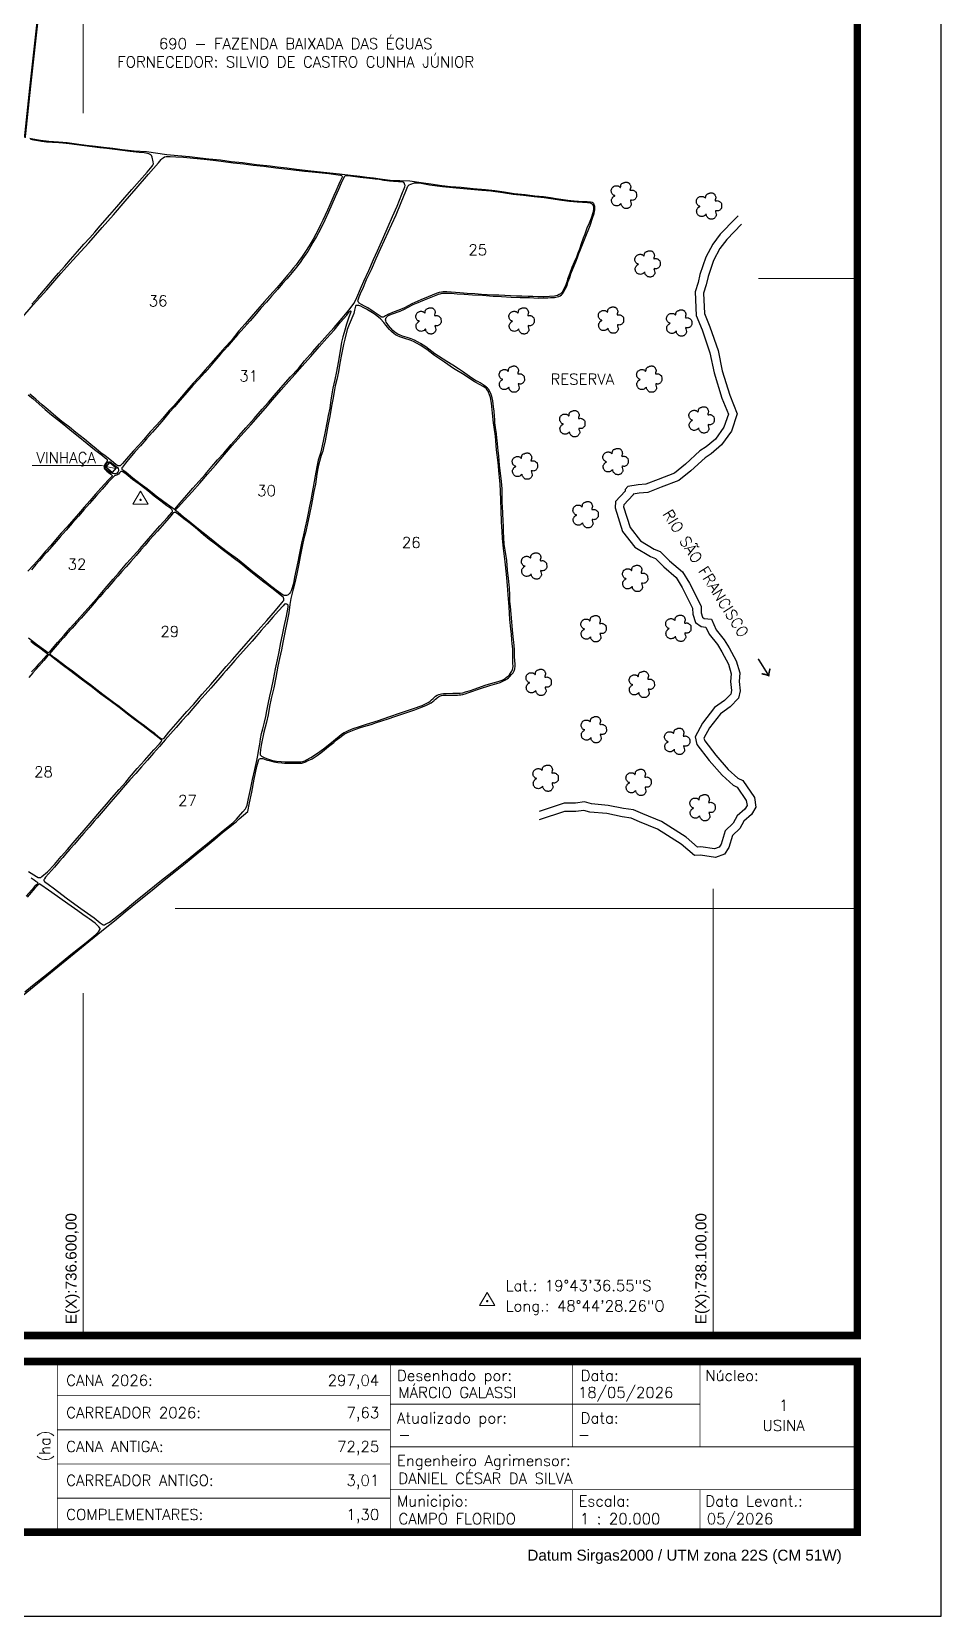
# Model space of a CAD drawing. Extents: x 734443 to 738643, y 7814514 to 7820454.
# Drawn here: x 736477 to 738643, y 7814514 to 7818287 of the extents above; entities that cross this region are included whole.
import ezdxf
from ezdxf.enums import TextEntityAlignment as Align

# ---------------------------------------------------------------- set-up
doc = ezdxf.new("R2010")
doc.units = 0
doc.linetypes.add('CONTINUO', pattern=[0])
doc.linetypes.add('LIN0', pattern=[0])
for name, color, linetype in [('0114000197', 1, 'Continuous'), ('0114000197005', 5, 'Continuous'), ('0114000197006', 5, 'Continuous'), ('0114000197025', 5, 'Continuous'), ('0114000197026', 5, 'Continuous'), ('0114000197027', 5, 'Continuous'), ('0114000197028', 5, 'Continuous'), ('0114000197029', 5, 'Continuous'), ('0114000197030', 5, 'Continuous'), ('0114000197031', 5, 'Continuous'), ('0114000197032', 5, 'Continuous'), ('0114000197033', 5, 'Continuous'), ('0114000197035', 5, 'Continuous'), ('0114000197036', 5, 'Continuous'), ('0114000197037', 5, 'Continuous'), ('_SIMBOLO ARVORE', 118, 'Continuous'), ('CERCA', 7, 'CERCA_TopoEVN'), ("CURSO_D'ÁGUA", 174, 'Continuous'), ('MARGEM', 7, 'CONTINUO'), ('TANQUE VINHACA', 7, 'Continuous'), ('TEXTO', 7, 'Continuous'), ('TEXTO CONFRONTANTES', 7, 'Continuous'), ('TEXTO_NUN_TAL', 7, 'Continuous'), ('TG', 7, 'Continuous')]:
    doc.layers.add(name, color=color, linetype=linetype)
doc.layers.add('MALHA', color=8, linetype='Continuous', lineweight=9)
doc.layers.add('TEXTO_DIVERSOS', color=7, linetype='Continuous', lineweight=5)
doc.styles.add('marcelo', font='arial.ttf')
doc.styles.add('Simplex', font='simplex.shx', dxfattribs={"height": 20})
doc.styles.get("Standard").update_dxf_attribs({"font": 'arial.ttf'})
doc.linetypes.add('CERCA_TopoEVN', pattern='A,0.5,-0.2,["X",Standard,S=0.1,R=0,X=-0.1,Y=-0.05],-0.2', length=0.9)

# ---------------------------------------------------------------- blocks, each defined once
blk = doc.blocks.new('CDCDC')
at = {"layer": 'TG', "color": 94, "linetype": 'CONTINUO'}
blk.add_polyline3d([(738041.3, 7816456.9, 0), (738039.9, 7816455.5, 0), (738038, 7816453.9, 0), (738035.9, 7816452.4, 0), (738033.6, 7816451.7, 0), (738031.3, 7816451.5, 0), (738029.1, 7816451.6, 0), (738027.2, 7816452, 0), (738025.6, 7816452.6, 0), (738024.2, 7816453.5, 0), (738022.8, 7816454.5, 0), (738021.7, 7816455.7, 0), (738020.7, 7816456.9, 0), (738020, 7816458.1, 0), (738019.6, 7816459.4, 0), (738019.3, 7816460.8, 0), (738018.9, 7816462.7, 0), (738018.8, 7816464.7, 0), (738018.9, 7816466.6, 0), (738019.3, 7816468, 0), (738020, 7816469.2, 0), (738020.7, 7816470.2, 0), (738021.3, 7816471.2, 0), (738021.9, 7816472.1, 0), (738022.7, 7816472.9, 0), (738024.2, 7816473.9, 0), (738025.7, 7816474.8, 0), (738026.7, 7816475.6, 0), (738026.2, 7816475.9, 0), (738025.3, 7816476.2, 0), (738024.2, 7816476.4, 0), (738023.3, 7816476.9, 0), (738022.5, 7816477.6, 0), (738021.7, 7816478.5, 0), (738020.6, 7816479.8, 0), (738019.6, 7816481.4, 0), (738018.7, 7816483.1, 0), (738018.3, 7816484.8, 0), (738018.1, 7816486.7, 0), (738018.2, 7816488.6, 0), (738018.8, 7816490.6, 0), (738019.5, 7816492.6, 0), (738020.3, 7816494.3, 0), (738021, 7816495.2, 0), (738021.7, 7816495.8, 0), (738022.5, 7816496.3, 0), (738023.8, 7816497.2, 0), (738025.1, 7816498.1, 0), (738026.6, 7816498.8, 0), (738028, 7816499.1, 0), (738029.5, 7816499.3, 0), (738030.8, 7816499.3, 0), (738032, 7816499.3, 0), (738033.2, 7816499.1, 0), (738034.2, 7816498.9, 0), (738035.1, 7816498.6, 0), (738036, 7816498.2, 0), (738036.9, 7816497.6, 0), (738038, 7816496.5, 0), (738039, 7816495.5, 0), (738039.8, 7816495, 0), (738040.3, 7816496.3, 0), (738040.5, 7816498.1, 0), (738040.7, 7816500, 0), (738040.9, 7816500.8, 0), (738041.1, 7816501.4, 0), (738041.5, 7816502, 0), (738042, 7816503, 0), (738042.8, 7816503.9, 0), (738043.6, 7816504.8, 0), (738044.7, 7816505.3, 0), (738045.8, 7816505.7, 0), (738046.9, 7816506, 0), (738048, 7816506.5, 0), (738049, 7816507, 0), (738050.1, 7816507.4, 0), (738051.3, 7816507.6, 0), (738052.5, 7816507.7, 0), (738053.7, 7816507.7, 0), (738054.9, 7816507.7, 0), (738056, 7816507.5, 0), (738057.1, 7816507.2, 0), (738058.1, 7816506.9, 0), (738059, 7816506.4, 0), (738059.8, 7816505.8, 0), (738060.6, 7816505.2, 0), (738061.3, 7816504.4, 0), (738061.9, 7816503.6, 0), (738062.5, 7816502.5, 0), (738063.2, 7816501.3, 0), (738063.7, 7816500, 0), (738064.1, 7816498.9, 0), (738064.3, 7816497.6, 0), (738064.4, 7816496.1, 0), (738063.7, 7816493.6, 0), (738063, 7816491.1, 0), (738062.7, 7816489.1, 0), (738064, 7816488.7, 0), (738065.8, 7816488.9, 0), (738067.7, 7816489.2, 0), (738069.1, 7816489, 0), (738070.4, 7816488.7, 0), (738071.7, 7816488.2, 0), (738073.1, 7816487.3, 0), (738074.4, 7816486.2, 0), (738075.6, 7816485.2, 0), (738076.4, 7816484.7, 0), (738077.2, 7816484, 0), (738077.7, 7816482.7, 0), (738078.1, 7816479.7, 0), (738078.3, 7816476.3, 0), (738078.3, 7816473.1, 0), (738077.7, 7816471.2, 0), (738076.9, 7816469.8, 0), (738075.9, 7816468.8, 0), (738075, 7816467.6, 0), (738073.9, 7816466.7, 0), (738072.7, 7816465.9, 0), (738071.2, 7816465.3, 0), (738069.5, 7816464.8, 0), (738067.8, 7816464.6, 0), (738066, 7816465, 0), (738064.5, 7816465.3, 0), (738063.5, 7816464.9, 0), (738064, 7816462.3, 0), (738064.9, 7816459.1, 0), (738065.8, 7816455.9, 0), (738065.7, 7816454.3, 0), (738065.3, 7816453.1, 0), (738064.7, 7816452.1, 0), (738063.9, 7816450.8, 0), (738063.1, 7816449.5, 0), (738062.1, 7816448.4, 0), (738061.2, 7816447.5, 0), (738060.3, 7816446.7, 0), (738059.2, 7816446.1, 0), (738057.9, 7816445.6, 0), (738056.6, 7816445.3, 0), (738055.2, 7816445.1, 0), (738053.8, 7816445.1, 0), (738052.4, 7816445.2, 0), (738051.1, 7816445.4, 0), (738050.1, 7816445.5, 0), (738049.1, 7816445.7, 0), (738048.1, 7816446.2, 0), (738046.9, 7816447.2, 0), (738045.7, 7816448.4, 0), (738044.6, 7816449.6, 0), (738043.7, 7816450.6, 0), (738042.9, 7816451.6, 0), (738042.2, 7816452.7, 0), (738041.9, 7816454.4, 0), (738041.7, 7816456, 0), (738041.5, 7816457.4, 0)], dxfattribs=at)

msp = doc.modelspace()

# ---------------------------------------------------------------- linework, layer by layer
at = {"layer": '0114000197', "linetype": 'Continuous', "flags": 128}
msp.add_lwpolyline([(736457, 7815993.6), (736522.3, 7816046.9), (736652, 7816153), (736652, 7816153), (736674.1, 7816170.8), (736700, 7816191.7), (736733.4, 7816218.5), (736764.1, 7816243.7), (736792.9, 7816267.2), (736819.4, 7816288.8), (736843.3, 7816307.9), (736870.7, 7816329.6), (736891.3, 7816346.5), (736913.2, 7816364.7), (736932, 7816380.6), (736953.3, 7816397.5), (736964.8, 7816406.7), (736971.7, 7816413), (736992.1, 7816430.6), (736996.1, 7816451.4), (737001.3, 7816476.6), (737007.3, 7816507.6), (737013.6, 7816537.7), (737018.3, 7816554.7), (737019.5, 7816556.4), (737022.4, 7816557.1), (737027.6, 7816556.6), (737035.8, 7816554), (737045.8, 7816551.2), (737054.1, 7816549.2), (737063.4, 7816547.5), (737072.6, 7816546.5), (737079.5, 7816545.9), (737089.2, 7816545.8), (737101.4, 7816545.8), (737110.7, 7816545.5), (737116.8, 7816545.5), (737120.8, 7816546.1), (737125.6, 7816547.1), (737130.2, 7816548.9), (737136, 7816551.8), (737144.8, 7816556.4), (737156.8, 7816564.4), (737165.6, 7816570.6), (737174.6, 7816577.5), (737184.4, 7816585.4), (737196.7, 7816595.2), (737202.7, 7816600.3), (737211, 7816606.6), (737218.4, 7816612.6), (737221.4, 7816614.8), (737222.3, 7816615.4), (737223, 7816615.9), (737224.4, 7816616.7), (737226, 7816617.5), (737229.4, 7816619), (737237, 7816621.9), (737249.3, 7816626.6), (737260.3, 7816630.7), (737268, 7816633), (737277.3, 7816635.4), (737286, 7816638.1), (737298.1, 7816642.4), (737311.4, 7816646.8), (737325.9, 7816651.7), (737342, 7816657.2), (737356.2, 7816661.7), (737373.2, 7816667.3), (737389.3, 7816673.1), (737401.6, 7816677.4), (737415.8, 7816683.2), (737428.8, 7816689.7), (737432.7, 7816692.6), (737435.2, 7816694.5), (737439.3, 7816698.2), (737442.1, 7816700.5), (737443.9, 7816702.1), (737445.8, 7816703.5), (737448.2, 7816705), (737450.6, 7816706.3), (737453.2, 7816707.2), (737456.1, 7816707.6), (737461.1, 7816707.9), (737465.9, 7816708.1), (737473.9, 7816707.9), (737483.3, 7816707.8), (737487.7, 7816707.8), (737491.2, 7816708), (737495.4, 7816708.2), (737499.4, 7816708.7), (737503.9, 7816709.6), (737509.4, 7816711.1), (737518.3, 7816713.7), (737545.7, 7816723.7), (737568.6, 7816730.9), (737584.7, 7816735.4), (737592.8, 7816738), (737598, 7816739.9), (737601.2, 7816741.6), (737604, 7816743.2), (737606.5, 7816744.7), (737609.2, 7816746.6), (737612.6, 7816749.2), (737615.8, 7816752.2), (737620, 7816757), (737623.5, 7816761.3), (737625.2, 7816764), (737626.3, 7816766), (737627.2, 7816768.4), (737627.8, 7816770.5), (737628.2, 7816772.3), (737628.3, 7816774.8), (737628.3, 7816781.3), (737627.4, 7816799.3), (737627.3, 7816815.8), (737626, 7816825.9), (737625.2, 7816834.2), (737623.7, 7816846.9), (737622, 7816863.6), (737620.6, 7816882.5), (737619.1, 7816900.9), (737617.8, 7816918.6), (737616.3, 7816931.1), (737615.8, 7816945.3), (737614.8, 7816963.5), (737612.8, 7816985.3), (737610.7, 7817005.1), (737608.6, 7817028.5), (737605.6, 7817048.1), (737602.8, 7817067.2), (737601.3, 7817083.1), (737600.8, 7817097.2), (737600.5, 7817110), (737600.4, 7817123.1), (737599.5, 7817140), (737598.3, 7817157.9), (737598, 7817165.6), (737597.5, 7817180.9), (737597.3, 7817199.3), (737596.8, 7817207.6), (737595.8, 7817217.4), (737593.6, 7817235.7), (737591.6, 7817255.7), (737589.7, 7817277.2), (737587.4, 7817296.3), (737586.3, 7817307.5), (737585.3, 7817320.6), (737584.4, 7817330.1), (737583.6, 7817335.9), (737582, 7817345.3), (737580.6, 7817355.8), (737580.1, 7817363.8), (737579.5, 7817372.2), (737578.5, 7817383.6), (737577, 7817394.1), (737575.1, 7817408.2), (737573.5, 7817415.8), (737572.1, 7817421.6), (737570.4, 7817426.4), (737568.4, 7817431), (737567.1, 7817433.1), (737566, 7817435.3), (737565, 7817436.7), (737563.8, 7817437.9), (737562.5, 7817439.3), (737561.1, 7817440.5), (737559.6, 7817441.6), (737555.2, 7817445), (737550.4, 7817448.1), (737545.4, 7817451.4), (737539.6, 7817454.5), (737536.9, 7817455.7), (737525.7, 7817462.4), (737514.1, 7817470.2), (737503.5, 7817478.2), (737493.4, 7817485), (737479.9, 7817493.3), (737465.8, 7817502.2), (737437.3, 7817520.4), (737415.8, 7817537), (737409.4, 7817541.2), (737403.4, 7817545), (737395.9, 7817548.8), (737388.8, 7817552.7), (737380.8, 7817556.1), (737371.2, 7817559.4), (737360.5, 7817562.9), (737353.2, 7817565.4), (737349.9, 7817566.7), (737346.8, 7817568.7), (737342.1, 7817571.8), (737337.4, 7817575.8), (737332.4, 7817581.4), (737327, 7817588.2), (737323.6, 7817592.6), (737321.6, 7817595.8), (737320.3, 7817598.9), (737319.8, 7817601.6), (737320.4, 7817603.6), (737321, 7817605.5), (737321.9, 7817607), (737323.4, 7817608.9), (737325.5, 7817610.6), (737328.7, 7817612.3), (737334.5, 7817614.9), (737354.5, 7817622.3), (737364.7, 7817626.7), (737374.1, 7817631.5), (737386.1, 7817637.6), (737397.7, 7817642.6), (737412.9, 7817648.8), (737428.8, 7817655.6), (737440.3, 7817660.4), (737446.1, 7817662.5), (737450, 7817663.6), (737455, 7817664.6), (737458.4, 7817665), (737462.1, 7817665.2), (737467.8, 7817665), (737476.4, 7817664.6), (737490.6, 7817663.5), (737506.8, 7817662.2), (737527.4, 7817660.9), (737551.2, 7817659.8), (737576.4, 7817658.1), (737595.9, 7817657), (737619, 7817655.6), (737640.3, 7817654.9), (737662.9, 7817654.3), (737683.4, 7817653.3), (737695.2, 7817653.7), (737701, 7817653.9), (737706.6, 7817654.1), (737712.6, 7817654.4), (737722.5, 7817654.8), (737725.6, 7817655.2), (737729, 7817656), (737732.6, 7817657.2), (737735.6, 7817658.7), (737739.2, 7817661.2), (737741.5, 7817663.7), (737744, 7817667.3), (737748, 7817674.3), (737752.1, 7817683.1), (737755.2, 7817692.4), (737758.5, 7817702.1), (737761.5, 7817711), (737764.9, 7817720.1), (737769.4, 7817729.9), (737773.1, 7817739.7), (737776.8, 7817749.9), (737780.4, 7817759.3), (737782.9, 7817765.2), (737795.3, 7817796.8), (737807, 7817825.7), (737813.4, 7817845.6), (737816.4, 7817854.7), (737817.2, 7817859.3), (737818, 7817863.1), (737818.5, 7817867.7), (737818.3, 7817871.2), (737817.7, 7817874), (737816.7, 7817876.5), (737815.3, 7817878.5), (737814, 7817879.9), (737812.7, 7817880.7), (737808, 7817881.5), (737800, 7817882.3), (737789.9, 7817882.5), (737769.1, 7817884.3), (737753.9, 7817885.6), (737726, 7817889.4), (737712.8, 7817891.9), (737696.1, 7817893.9), (737675.8, 7817895.7), (737652.6, 7817898.8), (737626.5, 7817901.6), (737602.5, 7817905.5), (737579.9, 7817908.6), (737558.3, 7817911), (737528.7, 7817913.5), (737500.1, 7817916.2), (737474.6, 7817918.4), (737453.6, 7817920.6), (737427.9, 7817924.4), (737404.9, 7817927.6), (737377.8, 7817931.2), (737331.2, 7817933.3), (737306.8, 7817936.7), (737291.1, 7817938.8), (737275.6, 7817940.3), (737258.6, 7817942.5), (737236.1, 7817945.4), (737210.3, 7817948.1), (737179.9, 7817951.6), (737141.7, 7817955.5), (737107.6, 7817959.6), (737084.6, 7817962.2), (737061.6, 7817965.1), (737044.8, 7817966.9), (737012.4, 7817970.8), (736979.3, 7817975.1), (736952.2, 7817978), (736926.7, 7817981.2), (736899.3, 7817984), (736878.5, 7817986.5), (736853.3, 7817989.3), (736825.1, 7817992.1), (736798.7, 7817994.4), (736750.4, 7818001.1), (736721.3, 7818003.4), (736693, 7818006.4), (736670.5, 7818009.2), (736648.3, 7818012.1), (736629.4, 7818014.2), (736607.1, 7818016.8), (736584.1, 7818019.7), (736562.1, 7818022.5), (736541.2, 7818024.6), (736517.7, 7818026.3), (736497.9, 7818028.3), (736480.2, 7818031.3), (736473, 7818033.1)], dxfattribs=at)
at = {"layer": '0114000197005', "linetype": 'CONTINUO'}
msp.add_lwpolyline([(736464.4, 7816229), (736482.9, 7816250.5), (736487.5, 7816255), (736492.8, 7816260.4), (736490, 7816262.4), (736486.9, 7816263.7), (736482.8, 7816267.4), (736476.3, 7816272.3)], dxfattribs=at)
at = {"layer": '0114000197006', "linetype": 'CONTINUO'}
msp.add_lwpolyline([(736461, 7816001.4), (736479.1, 7816016.2), (736516.1, 7816046.2), (736552.5, 7816075.5), (736570.7, 7816090), (736607.3, 7816119), (736629.8, 7816138.1), (736636.4, 7816144.4), (736640.5, 7816150.6), (736640.1, 7816152.1), (736637.3, 7816156.5), (736628.2, 7816164.6), (736613.9, 7816175), (736609.3, 7816178.4), (736599.3, 7816185.6), (736587.2, 7816194.1), (736571.2, 7816205.5), (736549.6, 7816220.6), (736538.8, 7816228.2), (736517.1, 7816243.7), (736498.8, 7816256.2), (736495.3, 7816258.7), (736489.6, 7816252.9), (736485.1, 7816248.4), (736466.7, 7816227.1)], dxfattribs=at)
at = {"layer": '0114000197025'}
msp.add_lwpolyline([(737265.5, 7817675.4), (737274.5, 7817697.2), (737286.1, 7817721.5), (737297.7, 7817747.3), (737308.5, 7817771.7), (737334.9, 7817829.1), (737344.9, 7817851.8), (737356.9, 7817881), (737368.4, 7817908.1), (737373.1, 7817919.6), (737375.9, 7817922.8), (737380.5, 7817924.8), (737388.8, 7817927.4), (737392.5, 7817927.8), (737401.1, 7817927.3), (737424.8, 7817923.1), (737455.7, 7817918.6), (737487.9, 7817915.7), (737514.2, 7817913.4), (737549.6, 7817910.5), (737570.3, 7817908.5), (737598.9, 7817904.9), (737623.8, 7817900.9), (737648.5, 7817898), (737673.9, 7817895), (737698, 7817892.3), (737713.4, 7817890.4), (737740.1, 7817886.3), (737758, 7817883.7), (737776.3, 7817882.2), (737800.8, 7817880.8), (737807.2, 7817879.9), (737810.3, 7817878.2), (737812.5, 7817876), (737814, 7817873.7), (737815, 7817869.7), (737815, 7817864.5), (737813.8, 7817856.3), (737809.3, 7817843.2), (737804.9, 7817831.6), (737799.5, 7817819.5), (737794.7, 7817805.6), (737790.7, 7817795.8), (737786.4, 7817784.5), (737781.6, 7817769.5), (737777.9, 7817760.4), (737774.6, 7817750.7), (737769.3, 7817739), (737763.4, 7817725.9), (737758.5, 7817712.2), (737753.5, 7817698.6), (737751.9, 7817691.9), (737750.9, 7817689.6), (737748.9, 7817684.7), (737746.2, 7817678.5), (737742.4, 7817670.6), (737740.7, 7817667.5), (737738.5, 7817665), (737736.8, 7817663.6), (737733.4, 7817661.5), (737729.7, 7817659.6), (737725.8, 7817658.3), (737722.3, 7817657.7), (737710.4, 7817657), (737696.5, 7817656.5), (737682.5, 7817656.3), (737670.4, 7817656.8), (737659.5, 7817657.1), (737644.4, 7817657.6), (737632, 7817657.9), (737617.8, 7817658.3), (737604.3, 7817659.1), (737590, 7817659.9), (737576.9, 7817660.5), (737562.1, 7817661.2), (737548.4, 7817662.1), (737532.8, 7817663), (737514.1, 7817664.2), (737497.2, 7817665.6), (737476.3, 7817667.5), (737465.6, 7817668.3), (737460.8, 7817668.2), (737456.9, 7817667.9), (737453, 7817667.5), (737448, 7817666.3), (737440.6, 7817664), (737421.5, 7817656.2), (737403.9, 7817648.9), (737382.3, 7817639.4), (737364.9, 7817630.2), (737351.5, 7817624.2), (737340.4, 7817620.3), (737325, 7817614.2), (737319.5, 7817611.1), (737317.1, 7817609.3), (737315.9, 7817608.3), (737314.2, 7817607.7), (737312.8, 7817607.7), (737311, 7817608), (737309.8, 7817608.4), (737304.9, 7817611.4), (737293.2, 7817619.4), (737285.2, 7817624.9), (737277.4, 7817629.6), (737269.6, 7817633.6), (737262.3, 7817637.8), (737257.5, 7817640.9), (737256.1, 7817642.5), (737254.9, 7817644.5), (737254.5, 7817645.7), (737254.2, 7817647.4), (737254.5, 7817649.4), (737257, 7817656.2), (737262.1, 7817668.1)], close=True, dxfattribs=at)
at = {"layer": '0114000197026'}
msp.add_lwpolyline([(737036.5, 7816643.8), (737030.3, 7816619.4), (737024.8, 7816592.6), (737022.2, 7816578), (737021.4, 7816569), (737021.6, 7816565.7), (737022.7, 7816564), (737024.6, 7816562.4), (737029.2, 7816559.9), (737036.8, 7816556.8), (737051, 7816552.3), (737060.5, 7816550.5), (737071, 7816549.5), (737081.1, 7816549.1), (737094.4, 7816549), (737111.2, 7816548.7), (737118.3, 7816549.2), (737122.7, 7816550.1), (737127.5, 7816551.7), (737131.8, 7816553.4), (737142, 7816559), (737157.8, 7816569.4), (737172.2, 7816579.9), (737187, 7816591.5), (737200.7, 7816602.7), (737209.1, 7816610.1), (737214, 7816613.9), (737217.1, 7816616.4), (737221.3, 7816618.8), (737225.6, 7816620.8), (737232, 7816623.5), (737243, 7816628.3), (737257.8, 7816633.5), (737274.4, 7816638.7), (737303.3, 7816647.4), (737327.4, 7816656), (737355.6, 7816665.5), (737386.9, 7816675.7), (737407.1, 7816683), (737418.6, 7816688.4), (737422.8, 7816691.3), (737426, 7816693.8), (737429.1, 7816696.3), (737433.2, 7816700), (737436.3, 7816703.3), (737438.9, 7816705.6), (737442.8, 7816707.9), (737447.1, 7816709.6), (737452.8, 7816710.8), (737457.9, 7816711.5), (737464.7, 7816711.9), (737480.2, 7816712.4), (737490.8, 7816712.2), (737498, 7816712.6), (737503.9, 7816713.5), (737510.5, 7816715.5), (737522.6, 7816719.1), (737540.1, 7816725.2), (737559.6, 7816732.2), (737579.4, 7816737.7), (737590.6, 7816740.9), (737597.3, 7816743.4), (737601.2, 7816745.3), (737605.1, 7816747.8), (737608.3, 7816750.2), (737611.8, 7816753.2), (737614.9, 7816756.2), (737617.7, 7816760.1), (737620.8, 7816765.2), (737622.5, 7816768.7), (737623.3, 7816772), (737623.5, 7816776.1), (737623.3, 7816783.8), (737623.4, 7816796.3), (737623.3, 7816806.5), (737622.8, 7816818.4), (737621.6, 7816830), (737620.8, 7816839.1), (737619.8, 7816851.9), (737618.5, 7816865.7), (737616.2, 7816887.9), (737614.1, 7816917.7), (737611.6, 7816946.8), (737610.7, 7816969.2), (737607.8, 7816995.9), (737605, 7817025.3), (737600.7, 7817057.3), (737598.2, 7817080.4), (737597.4, 7817097.1), (737596.4, 7817120.4), (737595, 7817148.1), (737594.5, 7817172), (737593.9, 7817193.2), (737592.9, 7817209.9), (737590.5, 7817233.6), (737587.8, 7817261.8), (737584.5, 7817291.5), (737581.9, 7817324.7), (737577, 7817356.3), (737574.7, 7817379.5), (737572.2, 7817402.8), (737569.6, 7817416.7), (737567.6, 7817422.6), (737565, 7817428.9), (737563.3, 7817432.7), (737560, 7817436.8), (737556.3, 7817440.1), (737552.5, 7817442.8), (737543.5, 7817447.5), (737529.7, 7817455.2), (737507.1, 7817470.4), (737481.8, 7817485.7), (737460, 7817500.7), (737436.5, 7817516.8), (737418.3, 7817530.6), (737402.6, 7817540.7), (737393.4, 7817546), (737386.3, 7817549.9), (737378.6, 7817552.6), (737368.2, 7817555.9), (737353.9, 7817560.9), (737346.7, 7817563.9), (737343.6, 7817565.9), (737339.4, 7817568.8), (737334.9, 7817572.8), (737329.1, 7817578.7), (737320.6, 7817589), (737316, 7817595.4), (737308.3, 7817603.4), (737302.8, 7817607.6), (737295.7, 7817613), (737288.8, 7817617.8), (737281.1, 7817622.8), (737274.5, 7817627), (737266.6, 7817631.1), (737261, 7817633.7), (737256.5, 7817635.2), (737253.5, 7817635.8), (737251.2, 7817635.7), (737249.3, 7817635.2), (737248.1, 7817634.2), (737245.9, 7817624.5), (737244.5, 7817616.6), (737233.1, 7817590), (737228.8, 7817578.6), (737222.6, 7817555.7), (737219.5, 7817542.7), (737215.3, 7817518.7), (737211.4, 7817498), (737207.6, 7817477.6), (737203.7, 7817459.2), (737199.9, 7817444.4), (737197.3, 7817429.7), (737194.3, 7817411.8), (737191.5, 7817395.5), (737187, 7817371.5), (737183.1, 7817352.8), (737179.2, 7817330.4), (737175.9, 7817313.2), (737172.4, 7817296.8), (737170.5, 7817289), (737167, 7817278.4), (737162.7, 7817264.3), (737160.4, 7817255.1), (737158.7, 7817247.6), (737156.7, 7817234), (737153, 7817210.5), (737149.5, 7817192.4), (737143.7, 7817161.4), (737138.2, 7817134.7), (737134.3, 7817116.6), (737129.8, 7817097.6), (737125.6, 7817080.5), (737121.5, 7817061.7), (737117, 7817038.1), (737113.6, 7817020.4), (737108.5, 7816996.6), (737104, 7816975.2), (737100.3, 7816959.9), (737094.5, 7816937.6), (737092.1, 7816923.6), (737089.3, 7816903.7), (737085.1, 7816879.7), (737080.1, 7816857.1), (737075.5, 7816833.5), (737071.8, 7816815.8), (737067.5, 7816795), (737063.5, 7816776.4), (737058.3, 7816749.7), (737053.7, 7816725.3), (737047.9, 7816700.1), (737043.7, 7816680.7), (737040.2, 7816661.2)], close=True, dxfattribs=at)
at = {"layer": '0114000197027'}
msp.add_lwpolyline([(736528.1, 7816248.9), (736562.4, 7816223), (736594.5, 7816199.8), (736626.1, 7816177.5), (736640.1, 7816165.9), (736644.7, 7816162.5), (736647.4, 7816161), (736650.7, 7816161.2), (736653.2, 7816162.2), (736662.5, 7816167.4), (736672.5, 7816174.8), (736695.3, 7816192.5), (736724.5, 7816217), (736753.4, 7816240.4), (736786.3, 7816266.9), (736817.8, 7816292), (736854.5, 7816321.4), (736877.2, 7816339.8), (736900.6, 7816358.8), (736928.7, 7816381.6), (736956.7, 7816404.9), (736964.7, 7816412.1), (736969.9, 7816418), (736980.4, 7816430.1), (736986.1, 7816437), (736987.4, 7816438.6), (736988.3, 7816440.5), (736990.2, 7816446.2), (736993.6, 7816461.5), (736998.2, 7816483.3), (737003.1, 7816507.3), (737008.8, 7816530.5), (737013.5, 7816552.5), (737015.6, 7816563.7), (737017.5, 7816574.3), (737020.6, 7816591.2), (737022.4, 7816604), (737024.8, 7816616.3), (737027.7, 7816627.8), (737031.4, 7816643.6), (737035.1, 7816657.2), (737037.2, 7816670.5), (737041.1, 7816690.2), (737044.5, 7816705.1), (737048.1, 7816722), (737053, 7816745.1), (737058, 7816770.5), (737062.7, 7816792), (737066.6, 7816811), (737070.9, 7816833.4), (737074.5, 7816851.5), (737078.8, 7816870.9), (737084, 7816896), (737088.1, 7816917.3), (737088.3, 7816920.4), (737088.1, 7816921.8), (737087.6, 7816922.9), (737086.6, 7816923.9), (737084.9, 7816924.4), (737084.1, 7816924.7), (737082.3, 7816924.9), (737080.6, 7816924.5), (737079.2, 7816924.1), (737075.8, 7816920.5), (737065.2, 7816908.6), (737051.4, 7816893.2), (737038.1, 7816877.8), (737024, 7816861.8), (737011.6, 7816847.6), (737002.1, 7816836.5), (736988.6, 7816821.4), (736974, 7816804.4), (736961.3, 7816790), (736951.3, 7816778.8), (736940.5, 7816766.5), (736934.1, 7816759.4), (736925.4, 7816749.4), (736914.9, 7816737.4), (736903.9, 7816724.6), (736890.2, 7816709.1), (736876, 7816693.1), (736860.7, 7816675.7), (736848.2, 7816661.2), (736835.2, 7816646.5), (736821.3, 7816630.6), (736807.9, 7816615.8), (736795.1, 7816601.1), (736781.5, 7816585.8), (736767.1, 7816569.5), (736752.8, 7816553), (736739, 7816537.4), (736724.9, 7816521.4), (736711.2, 7816505.9), (736695.4, 7816487.7), (736682.2, 7816472.7), (736665.8, 7816454), (736652, 7816438), (736633.4, 7816415.7), (736626.1, 7816407.6), (736614, 7816393.7), (736601.5, 7816378.9), (736590.5, 7816366.1), (736579.2, 7816352.8), (736568.3, 7816340.8), (736558.1, 7816328.8), (736551.1, 7816320.9), (736543.6, 7816312.2), (736531.5, 7816298.2), (736517.3, 7816282), (736510.2, 7816274.1), (736507.7, 7816270.8), (736507, 7816269.2), (736506.4, 7816267.9), (736506.4, 7816266.9), (736506.7, 7816265.1), (736507.9, 7816264), (736519.6, 7816255)], close=True, dxfattribs=at)
at = {"layer": '0114000197028'}
msp.add_lwpolyline([(736469.6, 7816287.9), (736488.9, 7816275.6), (736492.9, 7816273.9), (736494.8, 7816273.4), (736496.9, 7816273.3), (736498.8, 7816273.7), (736501.5, 7816275.6), (736514.8, 7816287.3), (736531.6, 7816304.9), (736547.3, 7816323.2), (736562.3, 7816340.6), (736580.8, 7816361.8), (736602.6, 7816386.5), (736621.2, 7816408.6), (736639.9, 7816430), (736655.1, 7816448.2), (736668.2, 7816463.3), (736685.7, 7816483), (736701.3, 7816500.6), (736710.5, 7816512), (736728.2, 7816533.4), (736745.6, 7816552.3), (736768.2, 7816577.2), (736781.5, 7816591.7), (736785.3, 7816596.4), (736787, 7816599.4), (736786.5, 7816600.6), (736785.5, 7816601.7), (736776.8, 7816608.3), (736759.8, 7816621.3), (736739.2, 7816637), (736718.7, 7816652.3), (736701.7, 7816665.6), (736685.7, 7816678.1), (736664.5, 7816694), (736641.9, 7816710.5), (736618.8, 7816728.4), (736594.8, 7816746), (736567.8, 7816766.6), (736549.9, 7816780.2), (736528.6, 7816796.6), (736524.2, 7816799.8), (736519.3, 7816803.6), (736518.4, 7816803.7), (736517, 7816803.6), (736515.4, 7816802.4), (736505.9, 7816790.1), (736493.9, 7816776.4), (736479.8, 7816760.6), (736470.1, 7816749.5)], dxfattribs=at)
at = {"layer": '0114000197029'}
msp.add_lwpolyline([(736547.4, 7816785.9), (736561, 7816775.3), (736574.1, 7816765.6), (736588.4, 7816754.6), (736602.7, 7816743.6), (736617.1, 7816732.8), (736632.2, 7816721), (736646.3, 7816710.2), (736659.6, 7816700.6), (736672, 7816691.2), (736685.3, 7816681.3), (736702.6, 7816668.3), (736719.2, 7816655.2), (736732.4, 7816645.3), (736745.6, 7816635.3), (736757.6, 7816626.1), (736768.6, 7816617.7), (736779.4, 7816608.9), (736785.8, 7816604.3), (736787.3, 7816603.7), (736788.8, 7816603.7), (736789.9, 7816604.1), (736792.4, 7816605.7), (736803.9, 7816619.3), (736826.3, 7816644.9), (736847, 7816669), (736862.2, 7816685.9), (736883.5, 7816710.2), (736903.8, 7816733.4), (736923.3, 7816755.6), (736940.5, 7816775.6), (736955.4, 7816792.7), (736972.4, 7816812.1), (736988.1, 7816829.9), (737004.9, 7816849), (737022.7, 7816869.4), (737037.3, 7816885.9), (737057.7, 7816909.1), (737069.3, 7816922.6), (737073.9, 7816928.1), (737076, 7816931.2), (737077.4, 7816933.2), (737077.9, 7816934.8), (737077.7, 7816936.9), (737077.1, 7816939.3), (737076.8, 7816940.4), (737075.9, 7816941.4), (737072.8, 7816943.8), (737056.1, 7816956.7), (737038.5, 7816970.1), (737026.6, 7816979.1), (737014.8, 7816988.5), (737002.8, 7816998.4), (736990.1, 7817008.9), (736975.1, 7817021.4), (736960.5, 7817032.7), (736943.5, 7817045.1), (736931.1, 7817054.3), (736914.7, 7817066.9), (736900.1, 7817078.6), (736886.4, 7817089.7), (736866.4, 7817106.7), (736851.1, 7817118.5), (736839.5, 7817127.5), (736826.5, 7817138), (736822.4, 7817141.2), (736820.2, 7817142.4), (736818.3, 7817142.8), (736816.4, 7817142.7), (736814.1, 7817141.5), (736808.5, 7817135.1), (736799.1, 7817123.8), (736787.7, 7817110.9), (736776.8, 7817098.3), (736767.6, 7817087.7), (736757.4, 7817076.4), (736747.3, 7817064.7), (736737.4, 7817053.4), (736725.9, 7817040.5), (736713.4, 7817026), (736702.3, 7817013.3), (736692.1, 7817002.1), (736682.6, 7816991.3), (736674.8, 7816982), (736665.9, 7816971.8), (736656.8, 7816961.8), (736648.3, 7816951.8), (736639.6, 7816942.1), (736630.7, 7816932.2), (736626.4, 7816927.1), (736617, 7816916.4), (736606.3, 7816904.1), (736595, 7816891.3), (736584.2, 7816879.4), (736573.3, 7816867), (736562.1, 7816854.8), (736553.7, 7816844.9), (736543, 7816832.8), (736533.2, 7816821.8), (736523.9, 7816811), (736521, 7816807.5), (736520.4, 7816806.6), (736520.8, 7816805.5), (736521.9, 7816804.3), (736527, 7816800.6), (736537.3, 7816793.4)], close=True, dxfattribs=at)
at = {"layer": '0114000197030'}
msp.add_lwpolyline([(736826.6, 7817155.9), (736840.4, 7817171.4), (736859.1, 7817191.7), (736877.3, 7817212.7), (736895.6, 7817234.1), (736914.9, 7817255.6), (736936.8, 7817280.7), (736955, 7817301.9), (736975.7, 7817324.9), (736999, 7817351.5), (737016.5, 7817371.1), (737034.3, 7817391.3), (737051, 7817411), (737071.3, 7817434.4), (737089.7, 7817455), (737104.6, 7817471.7), (737121.3, 7817490.8), (737142, 7817514.1), (737162, 7817537.2), (737179.9, 7817557.4), (737197.6, 7817577.2), (737213, 7817595.6), (737227.4, 7817612.3), (737233.7, 7817620.4), (737234.7, 7817621.6), (737235.4, 7817622.1), (737236, 7817622.4), (737236.5, 7817622.5), (737237.1, 7817622.2), (737237.6, 7817621.5), (737237.2, 7817619.8), (737236.8, 7817618.2), (737232.8, 7817607.6), (737227, 7817591), (737221.6, 7817571.3), (737218.2, 7817560.7), (737215.2, 7817548.2), (737212, 7817527.6), (737207.2, 7817499.7), (737203.1, 7817478.2), (737198.8, 7817459.4), (737194.7, 7817438.4), (737190, 7817411), (737187.1, 7817391.2), (737183.3, 7817373.9), (737180.6, 7817360.3), (737175.9, 7817335.9), (737171.1, 7817312.3), (737167.5, 7817294.3), (737164.9, 7817284.1), (737159.6, 7817266.9), (737156.2, 7817251.6), (737153.7, 7817238.7), (737152.3, 7817229.6), (737147.5, 7817202.7), (737144.5, 7817186.1), (737142.1, 7817172), (737139.1, 7817157.9), (737135.7, 7817140.9), (737132.3, 7817125.1), (737128.8, 7817107.9), (737124.4, 7817089.8), (737120.6, 7817073.5), (737117.5, 7817057.9), (737114.4, 7817041.9), (737111, 7817025.5), (737106.8, 7817007.1), (737103.3, 7816988.7), (737100.5, 7816973.8), (737096.2, 7816958.3), (737095.4, 7816956.4), (737093.5, 7816953.2), (737091.3, 7816950), (737089.6, 7816948.4), (737087.9, 7816947), (737086.6, 7816946.1), (737083.8, 7816945.3), (737081.3, 7816945.2), (737078.6, 7816945.2), (737075.9, 7816945.7), (737070.3, 7816949.6), (737059.8, 7816958), (737042.2, 7816971.5), (737023.4, 7816986), (737003.9, 7817001.5), (736985.2, 7817017.1), (736967, 7817031.8), (736942.6, 7817049), (736922.2, 7817065.1), (736904.7, 7817078.9), (736885.6, 7817094), (736865.7, 7817110.5), (736851.9, 7817121.4), (736838.9, 7817131.8), (736826, 7817142.6), (736820, 7817147.1), (736819.9, 7817148), (736821.4, 7817150.4), (736826.6, 7817155.9)], close=True, dxfattribs=at)
at = {"layer": '0114000197031'}
msp.add_lwpolyline([(736773.9, 7817182.6), (736788.5, 7817171.2), (736805.9, 7817158.8), (736817.2, 7817150.4), (736818.1, 7817150.4), (736819.3, 7817151.3), (736830, 7817164.5), (736846.8, 7817184), (736860.8, 7817200.4), (736876.3, 7817217.6), (736890.3, 7817233.3), (736906.2, 7817251.9), (736920.1, 7817267.9), (736934.7, 7817283.8), (736952.3, 7817304.4), (736970.7, 7817325.6), (736987.1, 7817344.2), (737007, 7817366.7), (737026.3, 7817388.7), (737041.1, 7817405.7), (737059.5, 7817426.5), (737076.2, 7817445.5), (737093.9, 7817465.8), (737112.3, 7817485.3), (737127.2, 7817503.6), (737146.5, 7817525.7), (737162.7, 7817544.4), (737181.7, 7817565.7), (737197.2, 7817583.4), (737216.3, 7817605.2), (737232.2, 7817624.1), (737244.9, 7817640.8), (737251.2, 7817654.3), (737260.4, 7817675.6), (737268.1, 7817693.1), (737280, 7817719), (737291.4, 7817744.7), (737300.6, 7817766), (737313.4, 7817794.3), (737326.5, 7817823.8), (737336.9, 7817847.4), (737347.4, 7817871.7), (737359.1, 7817900.4), (737365.8, 7817917.7), (737366.3, 7817921.4), (737366, 7817923.2), (737365.3, 7817925), (737363.9, 7817927.4), (737362.8, 7817928.6), (737361.6, 7817929.6), (737358.3, 7817930), (737350.9, 7817930.1), (737338.7, 7817930.6), (737329.2, 7817931.3), (737316.2, 7817933.2), (737304.4, 7817935.4), (737295.3, 7817936.4), (737281.8, 7817938.1), (737259.8, 7817940.4), (737236.6, 7817943.4), (737230.1, 7817944.2), (737226.7, 7817944.4), (737225, 7817944.3), (737223.8, 7817943.9), (737222.6, 7817943.1), (737221.1, 7817941.5), (737214.3, 7817926.7), (737207.7, 7817911.6), (737200, 7817894), (737192.2, 7817876), (737184, 7817857.7), (737175.1, 7817838.7), (737164.4, 7817816), (737155.8, 7817800.2), (737147.1, 7817785.5), (737142.4, 7817776.9), (737134.5, 7817764.2), (737130.4, 7817758), (737122.4, 7817746.8), (737116.5, 7817738.3), (737107.5, 7817726.6), (737101.3, 7817718.9), (737085, 7817699), (737074.7, 7817687.7), (737063.6, 7817674.8), (737048.5, 7817657.5), (737036.2, 7817643.7), (737023.2, 7817628.8), (737008.3, 7817611.7), (736997.2, 7817599), (736983.5, 7817583.5), (736967.7, 7817565.5), (736957.4, 7817553.7), (736943.3, 7817537.8), (736926.9, 7817519.7), (736912.8, 7817502.9), (736900.5, 7817488.9), (736889.2, 7817476.1), (736875.2, 7817460.5), (736861.2, 7817445.1), (736846.6, 7817428.6), (736830.9, 7817410.2), (736817.1, 7817394.2), (736804.9, 7817380.4), (736786.8, 7817359.1), (736765, 7817334.1), (736750.6, 7817317.8), (736736, 7817301.2), (736723.8, 7817287.7), (736711.1, 7817272.6), (736700.8, 7817260.1), (736693.3, 7817251), (736692.2, 7817249.2), (736691.9, 7817248), (736692, 7817246.2), (736694.2, 7817244.3), (736702.3, 7817238.5), (736718.5, 7817225.4), (736735.7, 7817212.1), (736751.9, 7817200), (736768.7, 7817186.6)], close=True, dxfattribs=at)
at = {"layer": '0114000197032'}
msp.add_lwpolyline([(736469.7, 7816843.9), (736491.3, 7816827.4), (736510.6, 7816812.9), (736515.5, 7816809.7), (736516.4, 7816809.6), (736517.5, 7816809.5), (736518.4, 7816809.8), (736520.1, 7816811.2), (736526.7, 7816818.8), (736538.5, 7816832.8), (736554.8, 7816850.9), (736569, 7816867.1), (736585.3, 7816885.6), (736603.7, 7816906), (736618.2, 7816922.4), (736636.5, 7816943), (736652.5, 7816961.6), (736671.4, 7816983.9), (736683.6, 7816998.1), (736704.2, 7817021.7), (736719.8, 7817039.1), (736735.7, 7817057.1), (736750.6, 7817074.3), (736766.7, 7817092.7), (736782.3, 7817110.6), (736800.4, 7817130.9), (736810.9, 7817142.8), (736812.1, 7817144.4), (736812.3, 7817145.4), (736812.3, 7817146.6), (736811.6, 7817148.1), (736810.6, 7817149.5), (736808.6, 7817152), (736799.3, 7817158.9), (736784.6, 7817169.4), (736769.2, 7817181.4), (736753.5, 7817194.3), (736733, 7817210.3), (736717, 7817221.6), (736702.2, 7817233.6), (736694.2, 7817239.8), (736692, 7817240.5), (736691, 7817240.3), (736689.9, 7817240.1), (736688.3, 7817238.9), (736686.4, 7817236.8), (736684.1, 7817234.3), (736682.3, 7817232.8), (736680.3, 7817231.8), (736678.2, 7817231.4), (736676.6, 7817231.1), (736674.8, 7817230.1), (736670.9, 7817227.1), (736659.2, 7817214.6), (736644.8, 7817198.4), (736631.7, 7817183.1), (736614.8, 7817164), (736601.6, 7817149.2), (736588.6, 7817134.1), (736573.7, 7817117.3), (736559.7, 7817100.9), (736545.1, 7817084.7), (736530.5, 7817067.8), (736513, 7817048.5), (736504, 7817037.9), (736495.9, 7817028.5), (736487.2, 7817018.6), (736476.4, 7817006.3)], dxfattribs=at)
at = {"layer": '0114000197033'}
msp.add_lwpolyline([(736474.9, 7816836.7), (736485.1, 7816828.6), (736496.4, 7816820.3), (736506.6, 7816812.7), (736513.2, 7816807.7), (736514.6, 7816806.6), (736514.8, 7816806), (736514.6, 7816804.7), (736511.7, 7816801.5), (736506, 7816795.1), (736499.6, 7816787.9), (736493.6, 7816781.5), (736485.3, 7816772.1), (736477.1, 7816762.9)], dxfattribs=at)
at = {"layer": '0114000197035'}
msp.add_lwpolyline([(736468.5, 7817422.9), (736479.7, 7817413.8), (736494.7, 7817400.7), (736509.4, 7817387.8), (736524.4, 7817375), (736538.4, 7817363.8), (736553.9, 7817352), (736573.1, 7817336.7), (736587.9, 7817324.3), (736609.4, 7817306.7), (736626.6, 7817293), (736645.7, 7817278.4), (736652.2, 7817273), (736655.5, 7817270.3), (736656.6, 7817269.2), (736657.2, 7817268.1), (736657.2, 7817266.7), (736656.8, 7817264.9), (736655.1, 7817262.2), (736651.2, 7817257.2), (736649.7, 7817254), (736649.5, 7817252.3), (736649.6, 7817250.7), (736649.8, 7817249.1), (736651, 7817246.5), (736652.8, 7817244.1), (736656.4, 7817240.7), (736660, 7817237.9), (736665.5, 7817233.8), (736667.3, 7817232.4), (736668.2, 7817231.7), (736668.9, 7817230.7), (736669, 7817229.7), (736668.6, 7817228.8), (736666.8, 7817227), (736659.3, 7817219.5), (736642.2, 7817200.6), (736629.6, 7817186.5), (736615.7, 7817170.7), (736602.1, 7817155.2), (736588.5, 7817139.6), (736577.3, 7817126.7), (736561.7, 7817108.6), (736547.6, 7817093.1), (736534.3, 7817077.8), (736522.5, 7817064.4), (736510.1, 7817050.4), (736495.5, 7817033.4), (736481.7, 7817017.5), (736468.3, 7817002.7)], dxfattribs=at)
at = {"layer": '0114000197036'}
msp.add_lwpolyline([(736451.6, 7817602.8), (736480.5, 7817637.4), (736513.2, 7817672.7), (736546.8, 7817711.8), (736575.3, 7817743.1), (736613, 7817784.9), (736645.1, 7817821.5), (736671.7, 7817851.6), (736699.5, 7817884), (736726, 7817913.8), (736755.6, 7817948.1), (736779.3, 7817975.6), (736785.4, 7817982.9), (736788, 7817985.5), (736790.3, 7817987.4), (736793.9, 7817989.3), (736797.6, 7817990.1), (736801.1, 7817990.4), (736807.2, 7817990.5), (736820.4, 7817989.9), (736838.6, 7817989), (736862.3, 7817986.4), (736887.8, 7817983.8), (736909.3, 7817981.7), (736928.2, 7817979.1), (736957, 7817975.6), (736982.3, 7817972.8), (737004.3, 7817969.7), (737030, 7817966.9), (737058.5, 7817963.6), (737094.1, 7817959.3), (737126.7, 7817955.3), (737145, 7817953.6), (737185, 7817949.5), (737212.4, 7817946), (737214.3, 7817945.6), (737215.4, 7817945), (737216.1, 7817944.2), (737216.5, 7817943), (737216.5, 7817941), (737215.2, 7817938), (737211.4, 7817930.1), (737206.2, 7817918.6), (737201.6, 7817908), (737197, 7817897.5), (737192, 7817886), (737187.2, 7817875.4), (737181.5, 7817862.3), (737176.2, 7817850.6), (737170.8, 7817838.9), (737165.2, 7817827.3), (737159.4, 7817815.6), (737153.7, 7817805.2), (737147.4, 7817793.7), (737138, 7817777.6), (737129.5, 7817764.5), (737121, 7817751.9), (737112.4, 7817740), (737106.8, 7817732.5), (737100.2, 7817724.2), (737092.8, 7817715), (737086.6, 7817707.4), (737079.2, 7817698.7), (737070.9, 7817689), (737061.4, 7817677.9), (737044.6, 7817659.3), (737031.7, 7817644.7), (737015.3, 7817625.8), (736999.7, 7817608.2), (736985.6, 7817592.2), (736970.4, 7817575.1), (736952, 7817551.7), (736938.2, 7817536.4), (736926.4, 7817523.1), (736915.2, 7817510.5), (736903.9, 7817497.4), (736890.7, 7817482.1), (736875.9, 7817465.9), (736862, 7817450.3), (736846.4, 7817432.9), (736833.7, 7817418.4), (736815.4, 7817396.6), (736804.8, 7817385.4), (736789.4, 7817367.4), (736774.5, 7817350.7), (736759.7, 7817334.6), (736744.5, 7817316.4), (736732.3, 7817302.6), (736718.7, 7817288.7), (736703.3, 7817270.4), (736693.6, 7817259), (736689.2, 7817255), (736687.8, 7817253.7), (736686.5, 7817253.5), (736684.3, 7817253.5), (736682.3, 7817254.1), (736677.5, 7817257.1), (736667.5, 7817265.5), (736652.1, 7817277.3), (736642, 7817285.1), (736630.5, 7817294.4), (736618.4, 7817304.2), (736603.4, 7817317), (736582.7, 7817333.1), (736567.1, 7817345.9), (736549.4, 7817359.6), (736534.4, 7817371.1), (736516.2, 7817386.8), (736501.8, 7817399.3), (736487.3, 7817412.2), (736473.2, 7817424.2)], dxfattribs=at)
at = {"layer": '0114000197037'}
msp.add_lwpolyline([(736477.2, 7817639.1), (736491.5, 7817654.6), (736505.3, 7817670.4), (736518.8, 7817686.2), (736530.9, 7817700.8), (736541.2, 7817712.3), (736556.2, 7817729.4), (736569.6, 7817745.4), (736586.3, 7817764.5), (736601.3, 7817781.3), (736615.4, 7817797), (736627.6, 7817810.5), (736640.7, 7817825.4), (736663.4, 7817851.4), (736680, 7817870.4), (736698.9, 7817892.4), (736716.1, 7817911.9), (736734.2, 7817932.3), (736752.5, 7817953.2), (736764.4, 7817967.3), (736766, 7817969.7), (736766.7, 7817970.9), (736767, 7817973.2), (736766.5, 7817977.6), (736763.8, 7817988.5), (736762.5, 7817992.4), (736761.2, 7817994), (736759.4, 7817995.3), (736756.2, 7817996.8), (736752.9, 7817997.7), (736745.5, 7817999), (736733.4, 7818000.2), (736711.4, 7818002.5), (736693.8, 7818004.6), (736674.9, 7818006.8), (736656.1, 7818009.3), (736639.5, 7818011.3), (736621.4, 7818013.4), (736603.2, 7818015.5), (736584.6, 7818018), (736566.1, 7818020.1), (736551.3, 7818021.7), (736541.6, 7818022.6), (736526.7, 7818023.8), (736512.7, 7818024.8), (736500.7, 7818026.2), (736492, 7818027.4), (736482.5, 7818029.1), (736474.4, 7818030.9)], dxfattribs=at)
at = {"layer": 'CERCA', "color": 54, "ltscale": 200, "const_width": 5}
msp.add_lwpolyline([(736460.9, 7818034.9), (736473.9, 7818158.1), (736503.3, 7818422.2)], dxfattribs=at)
at = {"layer": "CURSO_D'ÁGUA", "color": 174, "linetype": 'CONTINUO'}
msp.add_lwpolyline([(738159.7, 7817849.2), (738153.4, 7817842.9), (738117.2, 7817805.4), (738099.4, 7817781.7), (738082.6, 7817751), (738068.6, 7817709.7), (738064.4, 7817690.2), (738056.9, 7817667.7), (738060, 7817612), (738073.6, 7817577.9), (738092.4, 7817523), (738102.5, 7817475.3), (738121, 7817415.2), (738136.4, 7817377.1), (738125.7, 7817345.8), (738105.5, 7817317.2), (738083.7, 7817298.7), (738068.8, 7817289.1), (738034.3, 7817257.4), (738008, 7817236.5), (737968.8, 7817221.5), (737940, 7817209.9), (737921.9, 7817208.9), (737897.2, 7817204.9), (737890.6, 7817197.6), (737890.2, 7817193.1), (737867.3, 7817168.7), (737867, 7817153.4), (737884.2, 7817097.2), (737914, 7817060), (737950.9, 7817037.6), (737962.8, 7817032.8), (737982.7, 7817013.1), (738011.7, 7816987.8), (738026.4, 7816964.4), (738051.3, 7816914.6), (738051.4, 7816900.2), (738058.2, 7816881.1), (738071.4, 7816871.3), (738082.7, 7816870), (738090.4, 7816852.8), (738110.3, 7816828.1), (738120.5, 7816810.9), (738136.4, 7816781.8), (738143.1, 7816758.7), (738141.7, 7816740.3), (738144.1, 7816719.2), (738141.9, 7816710.3), (738127.3, 7816694.9), (738103.7, 7816678.1), (738075, 7816640.9), (738056.9, 7816608.5), (738061.6, 7816589.9), (738090.9, 7816552.3), (738121.8, 7816517.1), (738147.6, 7816493.5), (738157.6, 7816489), (738179.1, 7816457), (738180.8, 7816445.4), (738175.6, 7816436.4), (738157.7, 7816420.8), (738147.8, 7816402.6), (738128.8, 7816384.5), (738119.5, 7816353.3), (738114.6, 7816345.9), (738103.5, 7816342.1), (738071, 7816346.4), (738062.8, 7816346.1), (738035.6, 7816369.3), (737976.9, 7816406.8), (737932.3, 7816425), (737910.5, 7816434.4), (737886.7, 7816437.9), (737849.9, 7816445.4), (737810.1, 7816448.6), (737793.8, 7816453.7), (737772, 7816450.9), (737745.6, 7816450.6), (737685.4, 7816430.8)], dxfattribs=at)
at = {"layer": "CURSO_D'ÁGUA", "color": 174, "linetype": 'CONTINUO', "flags": 128}
msp.add_lwpolyline([(738167.8, 7817829), (738132.4, 7817792.4), (738116.3, 7817770.9), (738101, 7817742.9), (738087.9, 7817704.4), (738083.8, 7817684.9), (738077.1, 7817665), (738079.8, 7817616.4), (738092.4, 7817584.8), (738111.7, 7817528.3), (738121.9, 7817480.3), (738139.8, 7817421.9), (738157.7, 7817377.7), (738143.7, 7817336.6), (738120.4, 7817303.6), (738095.6, 7817282.6), (738081, 7817273.2), (738047.3, 7817242.2), (738018.1, 7817218.9), (737976.1, 7817202.8), (737944.4, 7817190.1), (737924.1, 7817189), (737909.8, 7817186.6), (737909.6, 7817184.5), (737887.1, 7817160.6), (737887, 7817156.2), (737902.2, 7817106.7), (737927.4, 7817075.3), (737959.8, 7817055.5), (737974, 7817049.9), (737996.3, 7817027.8), (738027.1, 7817001), (738043.8, 7816974.3), (738071.3, 7816919.3), (738071.4, 7816903.8), (738075, 7816893.5), (738079, 7816890.6), (738096.3, 7816888.5), (738107.6, 7816863.3), (738126.7, 7816839.5), (738137.9, 7816820.8), (738154.9, 7816789.5), (738163.4, 7816760.8), (738161.8, 7816740.6), (738164.3, 7816717.9), (738160.1, 7816700.4), (738140.4, 7816679.7), (738117.7, 7816663.5), (738091.7, 7816629.9), (738078.2, 7816605.7), (738080, 7816598.9), (738106.3, 7816565.1), (738136.1, 7816531.1), (738158.7, 7816510.4), (738171, 7816504.9), (738198.2, 7816464.4), (738201.6, 7816441.4), (738191.2, 7816423.6), (738173.5, 7816408.1), (738163.9, 7816390.3), (738146.5, 7816373.7), (738137.8, 7816344.8), (738127.5, 7816329.2), (738105.5, 7816321.6), (738070, 7816326.4), (738055.8, 7816325.8), (738023.7, 7816353.2), (737967.6, 7816389), (737924.6, 7816406.5), (737905, 7816415), (737883.2, 7816418.2), (737847.1, 7816425.6), (737806.3, 7816428.8), (737792, 7816433.3), (737773.4, 7816430.9), (737745.8, 7816430.6), (737685.7, 7816410.8)], dxfattribs=at)
at = {"layer": 'MALHA', "linetype": 'Continuous', "flags": 128}
for points in [[(736600, 7818093.7), (736600, 7820254.5)], [(738207.9, 7817700), (738443.5, 7817700)], [(738100, 7815183.3), (738100, 7816246.6)], [(736818.9, 7816200), (738443.5, 7816200)], [(736600, 7815183.3), (736600, 7815998.5)]]:
    msp.add_lwpolyline(points, dxfattribs=at)
at = {"layer": 'MARGEM', "color": 174, "linetype": 'LIN0', "flags": 128}
msp.add_lwpolyline([(738643.5, 7814514.5), (738643.5, 7820454.5), (734443.5, 7820454.5), (734443.5, 7814514.5)], close=True, dxfattribs=at)
at = {"layer": 'MARGEM', "color": 174, "linetype": 'LIN0', "const_width": 18.2, "flags": 128}
for points in [[(738443.5, 7815183.3), (738443.5, 7820254.5), (734643.5, 7820254.5), (734643.5, 7815183.3)], [(734643.5, 7815121.1), (738443.5, 7815121.1), (738443.5, 7814714.5), (734643.5, 7814714.5)]]:
    msp.add_lwpolyline(points, close=True, dxfattribs=at)
at = {"layer": 'MARGEM', "color": 174, "linetype": 'LIN0', "const_width": 2.02, "flags": 128}
for points in [[(736538.2, 7815121.1), (736538.2, 7814719.5)], [(737331.5, 7815121.1), (737331.5, 7814719.5)], [(737765.4, 7814917.8), (737765.4, 7815121.1)], [(738068.9, 7814917.8), (738068.9, 7815121.1)], [(736538.2, 7815039.8), (737331.5, 7815039.8)], [(737331.5, 7815019.4), (738068.9, 7815019.4)], [(736538.2, 7814958.4), (737331.5, 7814958.4)], [(737331.5, 7814917.8), (738443.8, 7814917.8)], [(736538.2, 7814877.1), (737331.5, 7814877.1)], [(736538.2, 7814795.8), (737331.5, 7814795.8)], [(737331.5, 7814816.1), (738443.6, 7814816.1)], [(737765.4, 7814816.1), (737765.4, 7814715.4)], [(738068.9, 7814816.1), (738068.9, 7814715.4)]]:
    msp.add_lwpolyline(points, dxfattribs=at)
at = {"layer": 'TANQUE VINHACA'}
for points in [[(736664, 7817263), (736681.3, 7817249.9), (736683, 7817247.6), (736684.1, 7817244.4), (736683.8, 7817241.7), (736682.2, 7817238.5), (736680.6, 7817236.7), (736678.8, 7817235.4), (736676.6, 7817234.7), (736673.8, 7817234.4), (736670.1, 7817235.3), (736665.2, 7817237.5), (736657.8, 7817242.5), (736653.5, 7817246.9), (736652.3, 7817250), (736652.3, 7817252.5), (736653.8, 7817255.8), (736658.1, 7817261.8), (736659.8, 7817262.9), (736661.3, 7817263.3), (736663.2, 7817263.4)], [(736663.2, 7817261.9), (736678.4, 7817249.3), (736669, 7817237.8), (736653.6, 7817250.4)]]:
    msp.add_lwpolyline(points, close=True, dxfattribs=at)
at = {"layer": 'TEXTO', "color": 7, "lineweight": 9, "flags": 128}
for points in [[(736718.5, 7817162.2), (736754.6, 7817162.2), (736736.6, 7817193.5)], [(737543.9, 7815254.5), (737580.1, 7815254.5), (737562, 7815285.8)]]:
    msp.add_lwpolyline(points, close=True, dxfattribs=at)
at = {"layer": 'TEXTO', "color": 7, "lineweight": 9, "const_width": 2.83, "flags": 128}
for points in [[(736735.2, 7817172.6, -1), (736738, 7817172.6, -1)], [(737560.6, 7815264.9, -1), (737563.4, 7815264.9, -1)]]:
    msp.add_lwpolyline(points, format="xyb", close=True, dxfattribs=at)
at = {"layer": 'TEXTO_DIVERSOS', "linetype": 'Continuous', "flags": 128}
msp.add_lwpolyline([(736676.6, 7817247.4), (736643.7, 7817254.5), (736478.2, 7817254.5)], dxfattribs=at)

# ---------------------------------------------------------------- block references
at = {"layer": '_SIMBOLO ARVORE', "linetype": 'Continuous'}
for p in [(-160.6, 1421.3), (42, 1396), (-104.3, 1258.2), (-626.1, 1122.5), (-404.3, 1122.5), (-191.4, 1124.4), (-29.1, 1117.5), (-427.7, 983.8), (-100.2, 983.8), (24.4, 886.7), (-283.4, 877.7), (-396.4, 776.7), (-180.5, 787.6), (-251.8, 661), (-374.6, 539), (-134, 509.3), (-233, 389.6), (-31, 390.6), (-363.6, 261.8), (-118.1, 256.8), (-232.4, 149.2), (-33.8, 121.4), (-347, 33.6), (-125.6, 23.7), (26.7, -36.6)]:
    msp.add_blockref('CDCDC', p, dxfattribs=at)

# ---------------------------------------------------------------- texts
at = {"layer": 'MALHA'}
for s, p in [('E(X):736.600,00', (736591.8, 7815210)), ('E(X):738.100,00', (738091.8, 7815210))]:
    msp.add_text(s, height=26, rotation=90, dxfattribs=at).set_placement(p, align=Align.BOTTOM_LEFT)
at = {"layer": 'MARGEM', "color": 7, "linetype": 'Continuous', "lineweight": 9}
for s, style, p in [('Desenhado por:', 'Simplex', (737347.3, 7815100.9)), ('Data:', 'Simplex', (737784.6, 7815100.9)), ('Núcleo:', 'Simplex', (738081.6, 7815100.9)), ('Atualizado por:', 'Simplex', (737347.3, 7814999.6)), ('Data:', 'Simplex', (737784.6, 7814999.6)), ('Engenheiro Agrimensor:', 'Simplex', (737347.3, 7814898.4)), ('Municipio:', 'Simplex', (737347.3, 7814802.1)), ('Escala:', 'Simplex', (737779.4, 7814802.1)), ('Data Levant.:', 'Simplex', (738081.6, 7814802.1)), ('Datum Sirgas2000 / UTM zona 22S (CM 51W)', 'marcelo', (737657.6, 7814673))]:
    msp.add_text(s, height=26, dxfattribs=dict(at, style=style)).set_placement(p, align=Align.TOP_LEFT)
at = {"layer": 'MARGEM', "color": 7, "linetype": 'Continuous', "style": 'Simplex'}
for s, p in [('CANA 2026:', (736559.5, 7815089.4)), ('MÁRCIO GALASSI', (737350.7, 7815060.4)), ('18/05/2026', (737778.1, 7815060.4)), ('CARREADOR 2026:', (736559.5, 7815012.4)), ('-', (737350.7, 7814959.7)), ('-', (737778.1, 7814959.7)), ('CANA ANTIGA:', (736559.5, 7814931.8)), ('DANIEL CÉSAR DA SILVA', (737350.7, 7814856)), ('CARREADOR ANTIGO:', (736559.5, 7814851.2)), ('COMPLEMENTARES:', (736559.5, 7814769.9)), ('CAMPO FLORIDO', (737350.7, 7814759.7)), ('1 : 20.000', (737782.8, 7814759.7)), ('05/2026', (738085, 7814759.7))]:
    msp.add_text(s, height=26, dxfattribs=at).set_placement(p, align=Align.TOP_LEFT)
at = {"layer": 'MARGEM', "linetype": 'Continuous', "style": 'Simplex'}
for s, p in [('297,04', (737304.9, 7815089.4)), ('7,63', (737304.9, 7815012.4)), ('72,25', (737304.9, 7814931.8)), ('3,01', (737304.9, 7814851.2)), ('1,30', (737304.9, 7814769.9))]:
    msp.add_text(s, height=26, dxfattribs=at).set_placement(p, align=Align.TOP_RIGHT)
at = {"layer": 'MARGEM', "color": 7, "linetype": 'Continuous', "style": 'Simplex'}
for s, p in [('1', (738267.9, 7815016.8)), ('USINA', (738267.9, 7814968.8))]:
    msp.add_text(s, height=26, dxfattribs=at).set_placement(p, align=Align.MIDDLE_CENTER)
msp.add_text('(ha)', height=26, rotation=90, dxfattribs=at).set_placement((736508.3, 7814919.9), align=Align.MIDDLE_CENTER)
at = {"layer": 'TEXTO', "linetype": 'ByBlock', "style": 'Simplex'}
for s, p in [('Lat.: 19°43\'36.55"S', (737605.7, 7815288.9, 1313.5)), ('Long.: 48°44\'28.26"O', (737605.7, 7815240.6, 1313.5))]:
    msp.add_text(s, height=26, dxfattribs=at).set_placement(p)
at = {"layer": 'TEXTO CONFRONTANTES', "linetype": 'Continuous', "insert": (737106, 7818237.2), "char_height": 26, "width": 1137.787, "attachment_point": 5, "style": 'Simplex'}
msp.add_mtext('690 - FAZENDA BAIXADA DAS ÉGUAS\\PFORNECEDOR: SILVIO DE CASTRO CUNHA JÚNIOR', dxfattribs=at)
at = {"layer": 'TEXTO_DIVERSOS', "linetype": 'Continuous', "style": 'Simplex'}
msp.add_text('RESERVA', height=26, dxfattribs=at).set_placement((737712.8, 7817447.1))
at = {"layer": 'TEXTO_DIVERSOS', "color": 174, "linetype": 'Continuous', "style": 'Simplex'}
msp.add_text('RIO SÃO FRANCISCO', height=26, rotation=302, dxfattribs=at).set_placement((737979.1, 7817139.1))
at = {"layer": 'TEXTO_DIVERSOS', "linetype": 'Continuous', "insert": (736559.3, 7817269.4), "char_height": 26, "width": 162.45, "attachment_point": 5, "style": 'Simplex'}
msp.add_mtext('VINHAÇA', dxfattribs=at)
at = {"layer": 'TEXTO_DIVERSOS', "color": 174, "linetype": 'Continuous', "insert": (738220.2, 7816772.6), "char_height": 40, "width": 34.394, "attachment_point": 5, "rotation": 302, "style": 'Simplex'}
msp.add_mtext('{\\fSimSun|b0|i0|c134|p2;→}', dxfattribs=at)
at = {"layer": 'TEXTO_NUN_TAL', "linetype": 'Continuous', "style": 'Simplex'}
for s, p in [('25', (737539.5, 7817768.1)), ('36', (736778.3, 7817646.5)), ('31', (736994, 7817467.9)), ('30', (737036.5, 7817194.6)), ('26', (737381.1, 7817071.2)), ('32', (736585, 7817019.6)), ('29', (736806.1, 7816859.4)), ('28', (736505.4, 7816525.1)), ('27', (736848.2, 7816457))]:
    msp.add_text(s, height=26, dxfattribs=at).set_placement(p, align=Align.MIDDLE_CENTER)

doc.saveas('drawing.dxf')
